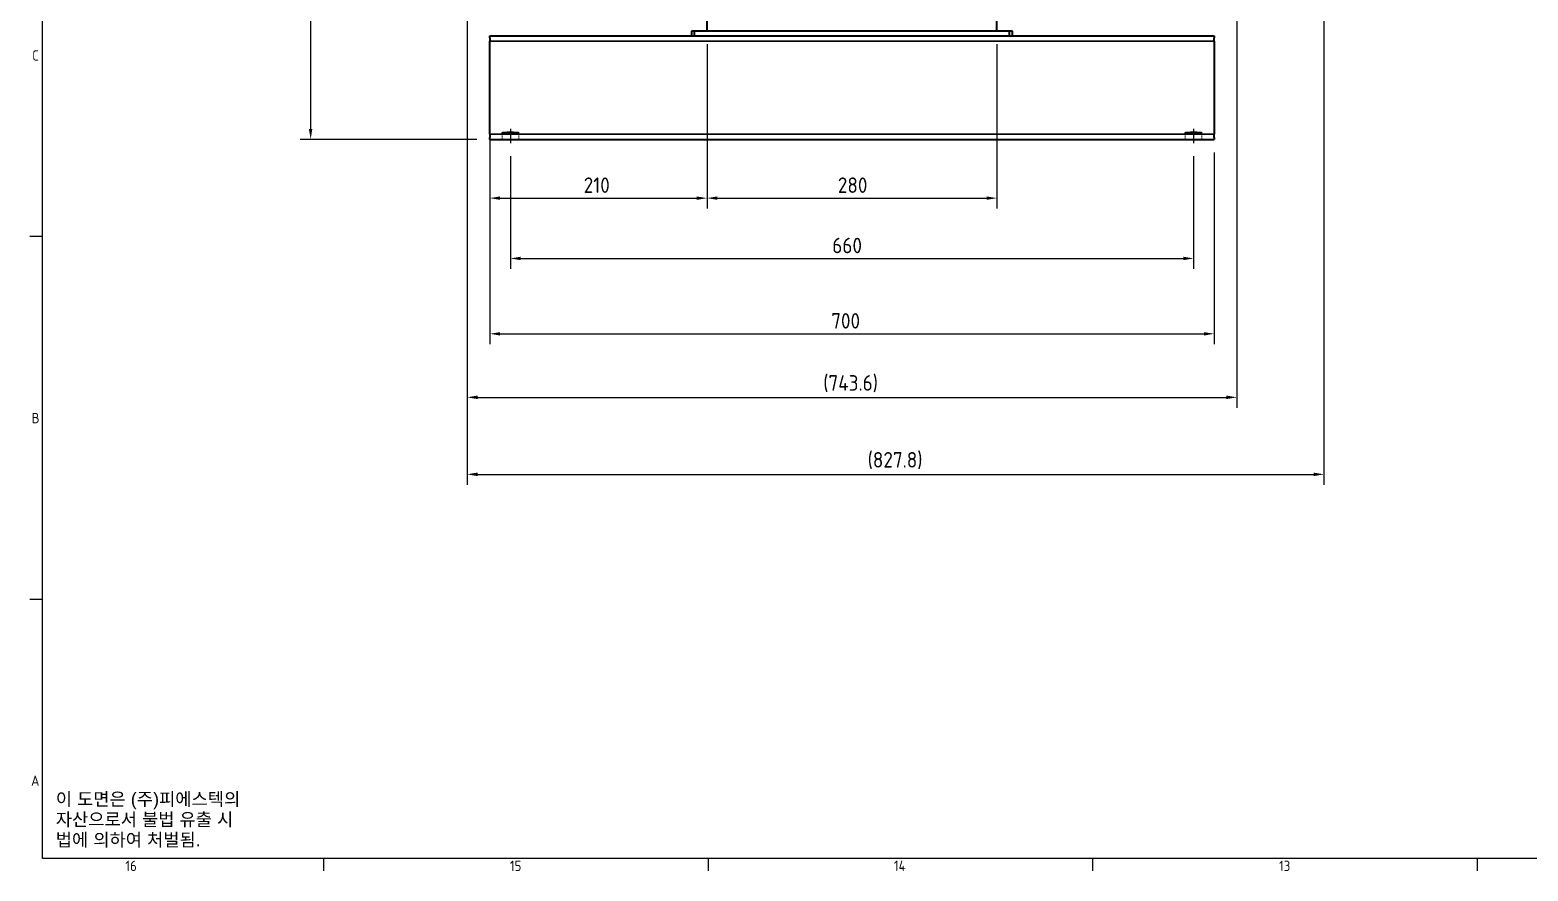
# Model space of a CAD drawing. Header units: millimetres. Extents: x 0 to 5945, y 0 to 4205.
# Drawn here: x 88 to 1535, y 88 to 901 of the extents above; entities that cross this region are included whole.
import ezdxf

# ---------------------------------------------------------------- set-up
doc = ezdxf.new("R2010")
doc.units = ezdxf.units.MM
doc.header["$LTSCALE"] = 5
doc.linetypes.add('CHAIN', pattern=[0.3543, 0.2362, -0.0295, 0.0591, -0.0295])
doc.linetypes.add('DASHED', pattern=[0.2067, 0.1654, -0.0413])
doc.layers.get('0').update_dxf_attribs({"color": 3, "lineweight": 25})
for name, color, linetype, lineweight in [('가려진 것(ISO)', 2, 'DASHED', 18), ('가시적인 것(ISO)', 3, 'Continuous', 40), ('가시적인 좁은 것(ISO)', 3, 'Continuous', 35), ('경계(ISO)', 7, 'Continuous', 25), ('기호(ISO)', 5, 'Continuous', 25), ('중심선(ISO)', 1, 'Continuous', 25), ('치수(ISO)', 2, 'Continuous', 25)]:
    doc.layers.add(name, color=color, linetype=linetype, lineweight=lineweight)
doc.styles.add('문자 텍스트_PSTEK_POSCO', font='isocp.shx')
doc.styles.add('치수 텍스트_PSTEK_POSCO', font='isocp.shx')
doc.dimstyles.new('치수_PSTEK_POSCO', dxfattribs={"dimscale": 5, "dimtxt": 3, "dimasz": 2, "dimexe": 2, "dimexo": 2.5, "dimgap": 1, "dimtad": 1, "dimrnd": 1e-08, "dimdsep": 46, "dimtxsty": '치수 텍스트_PSTEK_POSCO', "dimcen": 0.09, "dimdle": 10, "dimclrd": 7, "dimclre": 7, "dimclrt": 2, "dimadec": 1, "dimazin": 2, "dimtfac": 1, "dimtmove": 0, "dimatfit": 3, "dimfxl": 0, "dimtolj": 1, "dimlwd": -1, "dimlwe": -1, "dimarcsym": 0})

# ---------------------------------------------------------------- blocks, each defined once
blk = doc.blocks.new('경계 Default Border')
at = {"layer": '경계(ISO)'}
for p, q in [((20, 140.17), (17.6, 140.17)), ((20, 70.08), (17.6, 70.08)), ((74.31, 20), (74.31, 17.6)), ((148.63, 20), (148.63, 17.6)), ((222.94, 20), (222.94, 17.6)), ((297.25, 20), (297.25, 17.6))]:
    blk.add_line(p, q, dxfattribs=at)
at = {"layer": '경계(ISO)', "flags": 128}
blk.add_lwpolyline([(20, 20), (20, 821), (1169, 821), (1169, 20), (20, 20)], dxfattribs=at)
at = {"layer": '경계(ISO)', "color": 2, "char_height": 2, "attachment_point": 7, "style": '문자 텍스트_PSTEK_POSCO'}
for s, insert in [('C', (18.03, 174.19)), ('B', (17.92, 104.11)), ('A', (17.81, 34.04)), ('16', (36.04, 17.58)), ('15', (110.35, 17.58)), ('14', (184.55, 17.6)), ('13', (258.97, 17.58))]:
    blk.add_mtext(s, dxfattribs=dict(at, insert=insert))
blk = doc.blocks.new('*D21')
at = {"layer": 'Defpoints', "color": 0, "transparency": 16777216}
for p in [(742.2, 899.3), (1022.2, 899.3), (1022.2, 738.1)]:
    blk.add_point(p, dxfattribs=at)
at = {"layer": '치수(ISO)', "color": 7, "transparency": 16777216}
for p, q in [((742.2, 886.8), (742.2, 728.1)), ((1022.2, 886.8), (1022.2, 728.1)), ((752.2, 738.1), (1012.2, 738.1))]:
    blk.add_line(p, q, dxfattribs=at)
for points in [[(752.2, 739.7), (752.2, 736.4), (742.2, 738.1)], [(1012.2, 739.7), (1012.2, 736.4), (1022.2, 738.1)]]:
    blk.add_solid(points, dxfattribs=at)
at = {"layer": '치수(ISO)', "color": 2, "transparency": 16777216, "insert": (868.5, 750.6), "char_height": 15, "attachment_point": 4, "style": '치수 텍스트_PSTEK_POSCO'}
blk.add_mtext('\\A1;280', dxfattribs=at)
blk = doc.blocks.new('*D22')
at = {"layer": 'Defpoints', "color": 0, "transparency": 16777216}
for p in [(552.2, 791.1), (1212.2, 791.1), (1212.2, 679.8)]:
    blk.add_point(p, dxfattribs=at)
at = {"layer": '치수(ISO)', "color": 7, "transparency": 16777216}
for p, q in [((552.2, 778.6), (552.2, 669.8)), ((1212.2, 778.6), (1212.2, 669.8)), ((562.2, 679.8), (1202.2, 679.8))]:
    blk.add_line(p, q, dxfattribs=at)
for points in [[(562.2, 681.5), (562.2, 678.1), (552.2, 679.8)], [(1202.2, 681.5), (1202.2, 678.1), (1212.2, 679.8)]]:
    blk.add_solid(points, dxfattribs=at)
at = {"layer": '치수(ISO)', "color": 2, "transparency": 16777216, "insert": (863.1, 692.3), "char_height": 15, "attachment_point": 4, "style": '치수 텍스트_PSTEK_POSCO'}
blk.add_mtext('\\A1;660', dxfattribs=at)
blk = doc.blocks.new('*D23')
at = {"layer": 'Defpoints', "color": 0, "transparency": 16777216}
for p in [(532.2, 794.8), (1232.2, 794.8), (1232.2, 607)]:
    blk.add_point(p, dxfattribs=at)
at = {"layer": '치수(ISO)', "color": 7, "transparency": 16777216}
for p, q in [((532.2, 782.3), (532.2, 597)), ((1232.2, 782.3), (1232.2, 597)), ((542.2, 607), (1222.2, 607))]:
    blk.add_line(p, q, dxfattribs=at)
for points in [[(542.2, 608.6), (542.2, 605.3), (532.2, 607)], [(1222.2, 608.6), (1222.2, 605.3), (1232.2, 607)]]:
    blk.add_solid(points, dxfattribs=at)
at = {"layer": '치수(ISO)', "color": 2, "transparency": 16777216, "insert": (862.1, 619.5), "char_height": 15, "attachment_point": 4, "style": '치수 텍스트_PSTEK_POSCO'}
blk.add_mtext('\\A1;700', dxfattribs=at)
blk = doc.blocks.new('*D26')
at = {"layer": 'Defpoints', "color": 0, "transparency": 16777216}
for p in [(742.2, 899.3), (532.2, 894.8), (742.2, 738.1)]:
    blk.add_point(p, dxfattribs=at)
at = {"layer": '치수(ISO)', "color": 7, "transparency": 16777216}
for p, q in [((742.2, 886.8), (742.2, 728.1)), ((532.2, 882.3), (532.2, 728.1)), ((542.2, 738.1), (732.2, 738.1))]:
    blk.add_line(p, q, dxfattribs=at)
for points in [[(542.2, 739.7), (542.2, 736.4), (532.2, 738.1)], [(732.2, 739.7), (732.2, 736.4), (742.2, 738.1)]]:
    blk.add_solid(points, dxfattribs=at)
at = {"layer": '치수(ISO)', "color": 2, "transparency": 16777216, "insert": (623, 750.6), "char_height": 15, "attachment_point": 4, "style": '치수 텍스트_PSTEK_POSCO'}
blk.add_mtext('\\A1;210', dxfattribs=at)
blk = doc.blocks.new('*D37')
at = {"layer": 'Defpoints', "color": 0, "transparency": 16777216}
for p in [(510.4, 945.6), (1254, 945.6), (1254, 545.6)]:
    blk.add_point(p, dxfattribs=at)
at = {"layer": '치수(ISO)', "color": 7, "transparency": 16777216}
for p, q in [((510.4, 933.1), (510.4, 535.6)), ((1254, 933.1), (1254, 535.6)), ((520.4, 545.6), (1244, 545.6))]:
    blk.add_line(p, q, dxfattribs=at)
for points in [[(520.4, 547.3), (520.4, 543.9), (510.4, 545.6)], [(1244, 547.3), (1244, 543.9), (1254, 545.6)]]:
    blk.add_solid(points, dxfattribs=at)
at = {"layer": '치수(ISO)', "color": 2, "transparency": 16777216, "insert": (854.4, 558.8), "char_height": 15, "attachment_point": 4, "style": '치수 텍스트_PSTEK_POSCO'}
blk.add_mtext('\\A1;(743.6)', dxfattribs=at)
blk = doc.blocks.new('*D38')
at = {"layer": 'Defpoints', "color": 0, "transparency": 16777216}
for p in [(1338.2, 1121.2), (510.4, 945.6), (1338.2, 471.2)]:
    blk.add_point(p, dxfattribs=at)
at = {"layer": '치수(ISO)', "color": 7, "transparency": 16777216}
for p, q in [((1338.2, 1108.7), (1338.2, 461.2)), ((510.4, 933.1), (510.4, 461.2)), ((520.4, 471.2), (1328.2, 471.2))]:
    blk.add_line(p, q, dxfattribs=at)
for points in [[(520.4, 472.9), (520.4, 469.5), (510.4, 471.2)], [(1328.2, 472.9), (1328.2, 469.5), (1338.2, 471.2)]]:
    blk.add_solid(points, dxfattribs=at)
at = {"layer": '치수(ISO)', "color": 2, "transparency": 16777216, "insert": (897.3, 484.5), "char_height": 15, "attachment_point": 4, "style": '치수 텍스트_PSTEK_POSCO'}
blk.add_mtext('\\A1;(827.8)', dxfattribs=at)
blk = doc.blocks.new('*D39')
at = {"layer": 'Defpoints', "color": 0, "transparency": 16777216}
for p in [(359.2, 2158), (709.2, 2158), (532.2, 794.8)]:
    blk.add_point(p, dxfattribs=at)
at = {"layer": '치수(ISO)', "color": 7, "transparency": 16777216}
for p, q in [((696.7, 2158), (349.2, 2158)), ((359.2, 804.8), (359.2, 2148)), ((519.7, 794.8), (349.2, 794.8))]:
    blk.add_line(p, q, dxfattribs=at)
for points in [[(357.5, 2148), (360.8, 2148), (359.2, 2158)], [(357.5, 804.8), (360.8, 804.8), (359.2, 794.8)]]:
    blk.add_solid(points, dxfattribs=at)
at = {"layer": '치수(ISO)', "color": 2, "transparency": 16777216, "insert": (346.7, 1451.2), "char_height": 15, "attachment_point": 4, "rotation": 90, "style": '치수 텍스트_PSTEK_POSCO'}
blk.add_mtext('\\A1;1363.2', dxfattribs=at)

msp = doc.modelspace()

# ---------------------------------------------------------------- linework, layer by layer
at = {"layer": '가려진 것(ISO)', "ltscale": 2.40888}
for p, q in [((544.18, 801.1356), (544.18, 794.8118)), ((560.18, 801.1356), (560.18, 794.8118)), ((1204.18, 801.1356), (1204.18, 794.8118)), ((1220.18, 801.1356), (1220.18, 794.8118))]:
    msp.add_line(p, q, dxfattribs=at)
at = {"layer": '가시적인 것(ISO)'}
for p, q in [((742.18, 899.3118), (742.18, 1141.1485)), ((1022.18, 899.3118), (1022.18, 1141.1485)), ((730.18, 899.3118), (727.18, 899.3118)), ((727.18, 899.3118), (727.18, 894.8118)), ((730.18, 894.8118), (730.18, 899.3118)), ((1034.18, 899.3118), (730.18, 899.3118)), ((1037.18, 899.3118), (1034.18, 899.3118)), ((1034.18, 899.3118), (1034.18, 894.8118)), ((1037.18, 894.8118), (1037.18, 899.3118)), ((532.18, 892.8118), (532.18, 894.8118)), ((532.18, 894.8118), (1232.18, 894.8118)), ((532.18, 892.8118), (532.18, 889.8232)), ((532.18, 886.605), (532.18, 889.8232)), ((532.18, 880.6278), (532.18, 886.605)), ((1232.18, 894.8118), (1232.18, 892.8118)), ((1232.18, 889.8232), (1232.18, 892.8118)), ((1232.18, 889.8232), (1232.18, 886.605)), ((1232.18, 886.605), (1232.18, 880.6278)), ((532.18, 808.9957), (532.18, 880.6278)), ((1232.18, 880.6278), (1232.18, 808.9957)), ((532.18, 803.0186), (532.18, 808.9957)), ((532.18, 799.8004), (532.18, 803.0186)), ((532.18, 799.8004), (532.18, 796.8118)), ((532.18, 794.8118), (532.18, 796.8118)), ((1232.18, 808.9957), (1232.18, 803.0186)), ((1232.18, 803.0186), (1232.18, 799.8004)), ((1232.18, 796.8118), (1232.18, 799.8004)), ((1232.18, 796.8118), (1232.18, 794.8118)), ((532.18, 794.8118), (1232.18, 794.8118))]:
    msp.add_line(p, q, dxfattribs=at)
for centre in [(552.18, 801.1356), (1212.18, 801.1356)]:
    msp.add_ellipse(centre, major_axis=(8, 0), ratio=0.087488664, dxfattribs=at)
at = {"layer": '가시적인 좁은 것(ISO)'}
for p, q in [((532.18, 889.8232), (1232.18, 889.8232)), ((532.18, 799.8004), (1232.18, 799.8004))]:
    msp.add_line(p, q, dxfattribs=at)
at = {"layer": '중심선(ISO)', "linetype": 'CHAIN', "ltscale": 3.072119}
for p, q in [((552.18, 804.8856), (552.18, 791.0618)), ((1212.18, 804.8856), (1212.18, 791.0618))]:
    msp.add_line(p, q, dxfattribs=at)

# ---------------------------------------------------------------- block references
at = {"xscale": 5, "yscale": 5, "zscale": 5}
msp.add_blockref('경계 Default Border', (0, 0), dxfattribs=at)

# ---------------------------------------------------------------- texts
at = {"layer": '기호(ISO)', "color": 2, "insert": (112.9526, 137.1177), "char_height": 12.5, "width": 196.530519, "attachment_point": 4, "line_spacing_factor": 0.944221, "style": '문자 텍스트_PSTEK_POSCO'}
msp.add_mtext('{\\fArial|b0|i0;\\H12.5000;이 도면은 (주)피에스텍의\\P자산으로서 불법 유출 시 \\P법에 의하여 처벌됨.}', dxfattribs=at)

# ---------------------------------------------------------------- dimensions: what is measured, and where the dimension line sits
at = {"layer": '치수(ISO)', "color": 7}
for base, p1, p2, angle, picture, middle in [((359.18, 2158.0118), (532.18, 794.8118), (709.18, 2158.0118), 270, '*D39', (359.18, 1476.4118)), ((1232.18, 606.9562), (532.18, 794.8118), (1232.18, 794.8118), 180, '*D23', (875.5792, 606.9562)), ((1212.18, 679.8034), (552.18, 791.0618), (1212.18, 791.0618), 180, '*D22', (877.0362, 679.8034))]:
    dim = msp.add_linear_dim(base=base, p1=p1, p2=p2, angle=angle, dimstyle='치수_PSTEK_POSCO', override={"dimdec": 2, "dimtp": 0, "dimtm": 0, "dimtdec": 2, "dimtofl": 0, "dimatfit": 1}, dxfattribs=at)
    dim.commit()
    dim.dimension.update_dxf_attribs({"geometry": picture, "text_midpoint": middle, "dimtype": 160})
for base, p2, picture, middle in [((1338.18, 471.2118), (1338.18, 1121.2118), '*D38', (924.28, 471.2118)), ((1253.98, 545.5853), (1253.98, 945.5853), '*D37', (882.18, 545.5853))]:
    dim = msp.add_linear_dim(base=base, p1=(510.38, 945.5853), p2=p2, text='(<>)', dimstyle='치수_PSTEK_POSCO', override={"dimgap": 1, "dimdec": 2, "dimtol": 0, "dimlim": 0, "dimtp": 0, "dimtm": 0, "dimtdec": 2, "dimtofl": 0, "dimatfit": 1}, dxfattribs=at)
    dim.commit()
    dim.dimension.update_dxf_attribs({"geometry": picture, "text_midpoint": middle, "dimtype": 160})
for base, p1, p2, picture, middle in [((742.18, 738.0813), (532.18, 894.8118), (742.18, 899.3118), '*D26', (635.2188, 738.0813)), ((1022.18, 738.0813), (742.18, 899.3118), (1022.18, 899.3118), '*D21', (882.18, 738.0813))]:
    dim = msp.add_linear_dim(base=base, p1=p1, p2=p2, dimstyle='치수_PSTEK_POSCO', override={"dimdec": 2, "dimtp": 0, "dimtm": 0, "dimtdec": 2, "dimtofl": 0, "dimatfit": 1}, dxfattribs=at)
    dim.commit()
    dim.dimension.update_dxf_attribs({"geometry": picture, "text_midpoint": middle, "dimtype": 160})

doc.saveas('drawing.dxf')
